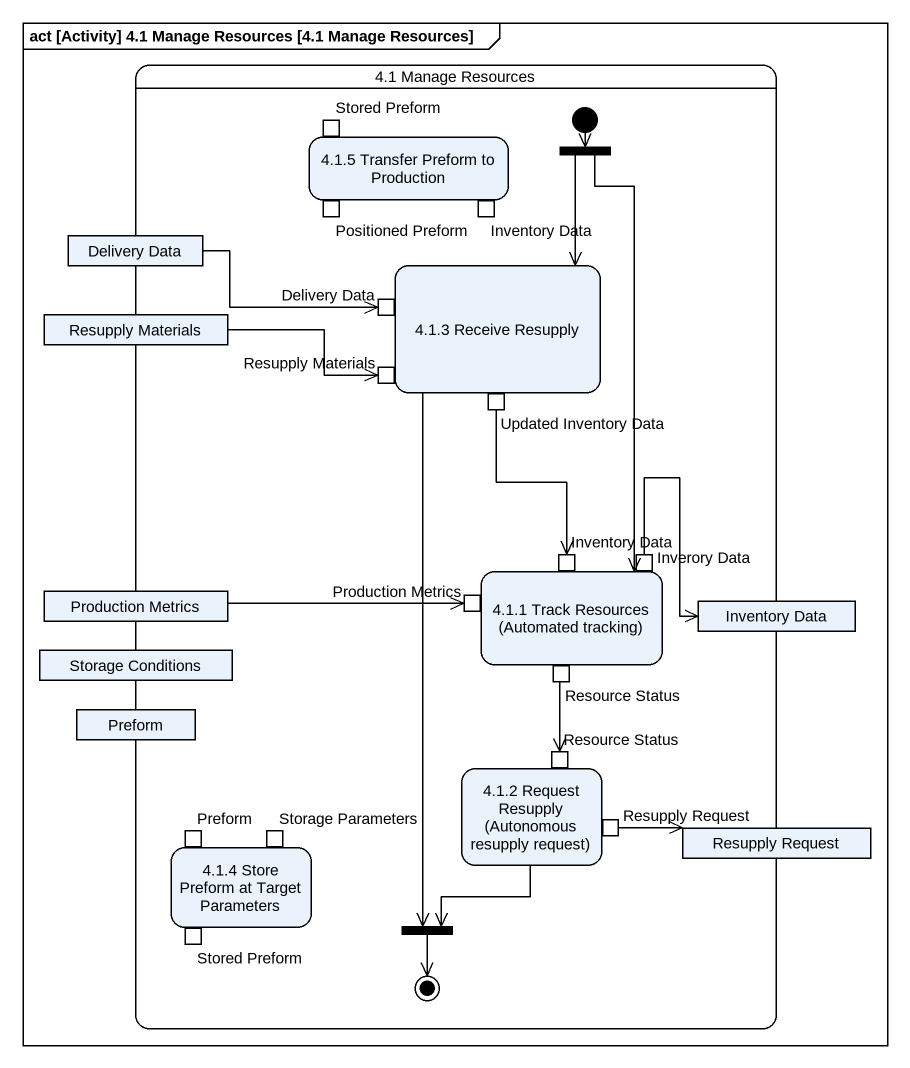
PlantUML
@startuml
mainframe act [Activity] 4.1 Manage Resources [4.1 Manage Resources]
hide empty description
state "4.1 Manage Resources" as s4_1_Manage_Resources {
  state "4.1.5 Transfer Preform to Production" as s4_1_5_Transfer_Preform_to {
    state "Stored Preform" as Stored_Preform <<inputPin>>
    state "Positioned Preform" as Positioned_Preform <<outputPin>>
    state "Inventory Data" as Inventory_Data <<outputPin>>
  }
  state fork1 <<fork>>
  state "Delivery Data" as Delivery_Data <<object>>
  state "4.1.3 Receive Resupply" as s4_1_3_Receive_Resupply {
    state "Delivery Data" as Delivery_Data_2 <<inputPin>>
    state "Resupply Materials" as Resupply_Materials_2 <<inputPin>>
    state "Updated Inventory Data" as Updated_Inventory_Data <<outputPin>>
  }
  state "Resupply Materials" as Resupply_Materials <<object>>
  state "Production Metrics" as Production_Metrics <<object>>
  state "4.1.1 Track Resources (Automated tracking)" as s4_1_1_Track_Resources {
    state "Production Metrics" as Production_Metrics_2 <<inputPin>>
    state "Inventory Data" as Inventory_Data_2 <<inputPin>>
    state "Inverory Data" as Inverory_Data <<outputPin>>
    state "Resource Status" as Resource_Status <<outputPin>>
  }
  state "Storage Conditions" as Storage_Conditions <<object>>
  state "Inventory Data" as Inventory_Data_3 <<object>>
  state Preform <<object>>
  state "4.1.2 Request Resupply (Autonomous resupply request)" as s4_1_2_Request_Resupply {
    state "Resource Status" as Resource_Status_2 <<inputPin>>
    state "Resupply Request" as Resupply_Request <<outputPin>>
  }
  state "4.1.4 Store Preform at Target Parameters" as s4_1_4_Store_Preform_at {
    state "Preform" as Preform_2 <<inputPin>>
    state "Storage Parameters" as Storage_Parameters <<inputPin>>
    state "Stored Preform" as Stored_Preform_2 <<outputPin>>
  }
  state "Resupply Request" as Resupply_Request_2 <<object>>
  state fork2 <<join>>
  [*] --> fork1
  fork2 --> [*]
}
fork1 --> s4_1_3_Receive_Resupply
fork1 --> s4_1_1_Track_Resources
Delivery_Data -right-> Delivery_Data_2
s4_1_3_Receive_Resupply --> fork2
Resupply_Materials -right-> Resupply_Materials_2
Updated_Inventory_Data --> Inventory_Data_2
Production_Metrics -right-> Production_Metrics_2
Inverory_Data -right-> Inventory_Data_3
Resource_Status --> Resource_Status_2
s4_1_2_Request_Resupply --> fork2
Resupply_Request -right-> Resupply_Request_2
@enduml
